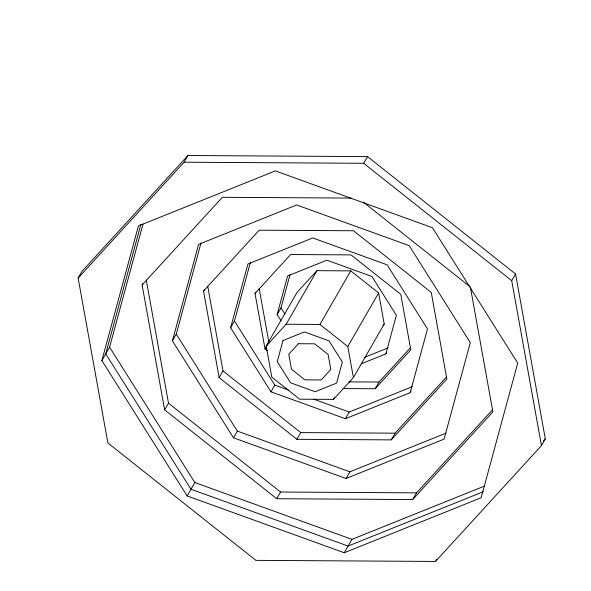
<?xml version="1.0" encoding="UTF-8"?>
<svg xmlns="http://www.w3.org/2000/svg" width="591" height="591" viewBox="0 0 591 591"><rect width="100%" height="100%" fill="white"/><g stroke="black" fill="none" stroke-linecap="round" stroke-linejoin="round"><path stroke-width="0.89" d="M101.881 360.562L138.42 225.925L275.354 170.902L432.464 227.72L517.709 363.096L481.17 497.733L344.235 552.755L187.133 495.938L101.881 360.562L109.586 347.161L143 224.048M140.835 224.543L105.73 353.861L190.982 489.237L348.092 546.054L483.312 491.719M172.409 340.822L198.583 244.379L296.682 204.959L409.223 245.664L470.296 342.64L444.114 439.091L346.023 478.503L233.482 437.805L172.409 340.822L176.258 334.129L200.999 242.99M230.623 327.732L247.925 264L312.75 237.944L387.127 264.842L427.485 328.936L410.184 392.675L345.358 418.724L270.981 391.826L230.623 327.732L234.472 321.039L250.333 262.611M281.057 320.787L277.142 314.575L287.625 275.975L326.882 260.195L371.931 276.485L396.376 315.298L385.893 353.906L361.145 363.849M277.142 314.575L280.998 307.874L290.048 274.534M78.13 278.051L81.986 271.35L187.938 155.507L367.536 156.608L515.559 273.995L545.308 438.914L541.459 445.607L435.501 561.45L255.91 560.357L107.88 442.969L78.13 278.051L184.089 162.207L187.938 155.507M470.525 287.913L492.879 411.861L412.666 499.558L276.706 498.723L164.638 409.858L142.121 285.002L142.97 283.517M203.526 291.031L259.176 230.187L353.507 230.763L431.253 292.419L446.877 379.038L391.227 439.881L296.904 439.305L219.15 377.649L203.526 291.031L204.383 289.538M164.638 409.858L168.494 403.158L146.295 280.119M267.184 350.633L265.019 348.919L255.017 293.468L255.873 291.976M219.15 377.649L223.006 370.949L207.707 286.133M184.089 162.207L363.679 163.301L367.536 156.608M266.194 346.06L297.007 292.471L316.953 270.663L350.751 270.87L378.617 292.966L384.216 324.008L353.403 377.597L333.457 399.405L299.652 399.198L271.794 377.102L266.194 346.06L286.133 324.252L316.953 270.663M265.019 348.919L268.019 343.703M187.133 495.938L194.831 482.537L109.586 347.161M233.482 437.805L237.331 431.105L176.258 334.129M270.981 391.826L274.837 385.125L234.472 321.039M286.133 324.252L319.938 324.459L350.751 270.87M353.403 377.597L347.804 346.555L378.617 292.966M296.904 439.305L300.753 432.605L395.083 433.181L446.404 377.073M333.457 399.405L334.38 397.802M276.706 498.723L280.555 492.03L416.522 492.857L492.384 409.918M345.358 418.724L349.215 412.023L412.333 386.662M385.893 353.906L386.75 352.413M343.149 388.553L375.174 388.752L379.023 382.052L410.346 347.804M346.023 478.503L349.879 471.81L446.264 433.077M410.184 392.675L411.041 391.183M391.227 439.881L395.083 433.181M344.235 552.755L351.94 539.354L484.59 486.053M541.459 445.607L511.71 280.695L515.559 273.995M412.666 499.558L416.522 492.857M435.501 561.45L436.786 559.219M142.121 285.002L222.334 197.305L350.943 198.088M255.017 293.468L290.639 254.522L351.024 254.891L400.794 294.355L410.797 349.806L375.174 388.752M382.968 325.368L384.216 324.008M543.454 440.945L545.308 438.914M364.145 357.496L388.043 347.892M348.83 381.867L379.023 382.052M274.837 385.125L288.674 390.134M313.755 399.198L349.215 412.023M237.331 431.105L349.879 471.81M194.831 482.537L351.94 539.354M363.679 163.301L511.71 280.695M363.354 202.152L470.362 287.004M319.938 324.459L347.804 346.555M223.006 370.949L300.753 432.605M168.494 403.158L280.555 492.03M280.998 307.874L284.906 314.087M259.19 288.556L268.875 342.219M282.971 340.556L277.253 361.633L290.595 382.82L315.188 391.715L336.619 383.101L342.337 362.024L328.995 340.837L304.402 331.943L282.971 340.556M298.389 343.711L288.77 354.223L291.474 369.19L304.904 379.843L321.201 379.947L330.82 369.434L328.116 354.467L314.685 343.814L298.389 343.711"/></g></svg>
